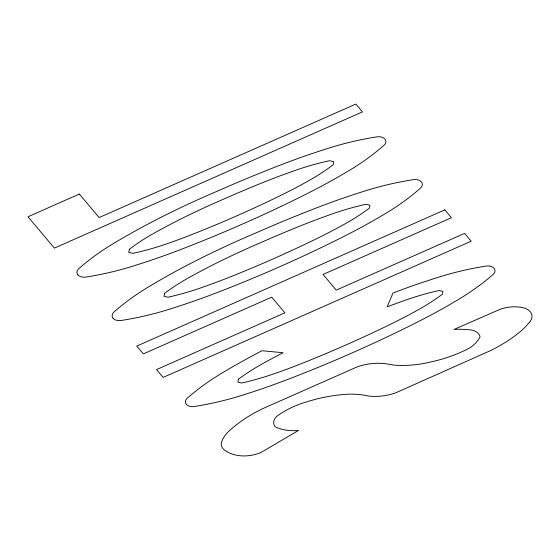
<?xml version="1.0" encoding="UTF-8"?>
<svg xmlns="http://www.w3.org/2000/svg" width="560" height="560" viewBox="0 0 560 560"><rect width="100%" height="100%" fill="white"/><g stroke="black" fill="none" stroke-linecap="round" stroke-linejoin="round"><path stroke-width="0.84" d="M129.381 249.256L128.737 252.357L132.832 253.358A192.843 130.529 -7.6 0 0 163.646 244.881A478.632 323.974 -7.6 0 0 195.167 233.275A943.334 638.519 -7.6 0 0 279.958 195.79A478.632 323.974 -7.6 0 0 308.616 180.782A192.843 130.529 -7.6 0 0 333.123 164.801L333.767 161.707L329.672 160.699A192.843 130.529 -7.6 0 0 298.858 169.183A478.632 323.974 -7.6 0 0 267.337 180.782A943.334 638.519 -7.6 0 0 224.35 198.828A643.524 435.589 -7.6 0 0 187.047 215.915A553.777 374.836 -7.6 0 0 153.888 233.275A192.843 130.529 -7.6 0 0 129.381 249.256M164.626 293.293L163.982 296.282L167.937 297.234A200.921 135.996 -7.6 0 0 198.863 288.554A499.212 337.904 -7.6 0 0 230.468 276.829A984.956 666.694 -7.6 0 0 315.651 239.169A499.212 337.904 -7.6 0 0 344.491 224.161A200.921 135.996 -7.6 0 0 369.299 208.208L369.936 205.219L365.981 204.267A200.921 135.996 -7.6 0 0 335.062 212.947A499.212 337.904 -7.6 0 0 303.457 224.672A984.956 666.694 -7.6 0 0 260.295 242.823A671.601 454.594 -7.6 0 0 222.803 259.973A577.696 391.027 -7.6 0 0 189.427 277.34A200.921 135.996 -7.6 0 0 164.626 293.293M238.497 379.162L237.86 382.088L241.738 383.019A202.895 137.333 -7.6 0 0 272.51 374.311A504.294 341.341 -7.6 0 0 303.947 362.621A995.386 673.757 -7.6 0 0 388.752 325.129A504.294 341.341 -7.6 0 0 417.48 310.212A202.895 137.333 -7.6 0 0 442.246 294.364L442.883 291.438L439.005 290.514A202.895 137.333 -7.6 0 0 408.233 299.215A504.294 341.341 -7.6 0 0 387.184 306.852L392.98 293.02A559.573 378.763 -7.6 0 1 439.488 276.913A228.431 154.616 -7.6 0 1 486.087 266.063A7.945 5.376 -7.6 0 1 494.039 268.275A7.945 5.376 -7.6 0 1 493.115 274.414A228.431 154.616 -7.6 0 1 458.465 299.481A559.573 378.763 -7.6 0 1 416.017 322.791A1092.049 739.179 -7.6 0 1 288.904 378.987A559.573 378.763 -7.6 0 1 240.891 395.675A228.431 154.616 -7.6 0 1 194.285 406.532A7.945 5.376 -7.6 0 1 186.34 404.32A7.945 5.376 -7.6 0 1 187.264 398.181A228.431 154.616 -7.6 0 1 221.914 373.114A646.275 437.451 -7.6 0 1 262.031 350.742L283.143 352.73A583.625 395.038 -7.6 0 0 263.256 363.314A202.895 137.333 -7.6 0 0 238.497 379.162M529.431 322.364L527.73 324.247A81.83 55.384 -7.6 0 1 522.445 329.784A134.953 91.343 -7.6 0 1 490.462 350.63L396.144 392.658A42.154 28.532 -7.6 0 1 368.368 396.025A57.001 38.584 -7.6 0 0 347.2 394.24A114.975 77.819 -7.6 0 0 306.705 401.884A75.173 50.883 -7.6 0 0 278.852 414.876A13.951 9.443 -7.6 0 0 274.988 426.657A34.006 23.016 -7.6 0 0 298.564 430.43L261.31 452.277A29.148 19.726 -7.6 0 1 225.134 450.499A10.297 6.972 -7.6 0 1 222.691 448.175A12.943 8.764 -7.6 0 1 221.641 441.903A38.514 26.068 -7.6 0 1 229.964 430.234A125.006 84.609 -7.6 0 1 270.256 405.314L356.825 367.045A42.721 28.917 -7.6 0 1 390.726 364.623L394.576 365.19A82.712 55.986 -7.6 0 0 431.48 361.795A110.201 74.592 -7.6 0 0 469.728 347.9A34.132 23.107 -7.6 0 0 480.074 336.714A13.685 9.268 -7.6 0 0 468.867 329.749L466.179 329.588A47.852 32.389 -7.6 0 0 453.985 329.455L499.562 309.554A28.749 19.46 -7.6 0 1 524.454 308.077A15.092 10.213 -7.6 0 1 529.431 322.364M79.345 194.061L28 216.762L54.369 248.108L362.425 111.902L355.838 104.069L99.12 217.574L79.345 194.061M444.822 209.867L136.759 346.073L143.353 353.906L271.712 297.157L284.893 312.83L156.534 369.586L163.128 377.419L471.191 241.213L464.597 233.38L336.238 290.129L323.057 274.456L451.416 217.707L444.822 209.867M113.085 318.234A8.078 5.467 -7.6 0 0 121.135 320.488A226.737 153.468 -7.6 0 0 167.853 309.701A554.967 375.641 -7.6 0 0 215.999 293.013A1082.48 732.704 -7.6 0 0 343.357 236.705A554.967 375.641 -7.6 0 0 385.861 213.311A226.737 153.468 -7.6 0 0 420.483 188.139A8.078 5.467 -7.6 0 0 421.4 181.916A8.078 5.467 -7.6 0 0 413.357 179.662A226.737 153.468 -7.6 0 0 366.639 190.449A554.967 375.641 -7.6 0 0 318.493 207.137A1082.48 732.704 -7.6 0 0 253.652 233.912A741.713 502.047 -7.6 0 0 197.715 259.826A640.892 433.804 -7.6 0 0 148.624 286.846A226.737 153.468 -7.6 0 0 114.009 312.018A8.078 5.467 -7.6 0 0 113.085 318.234M77.868 274.848A8.008 5.418 -7.6 0 0 85.855 277.081A226.513 153.321 -7.6 0 0 132.377 266.308A554.575 375.382 -7.6 0 0 180.32 249.676A1081.906 732.319 -7.6 0 0 307.174 193.592A554.575 375.382 -7.6 0 0 349.517 170.303A226.513 153.321 -7.6 0 0 384.027 145.25A8.008 5.418 -7.6 0 0 384.944 139.076A8.008 5.418 -7.6 0 0 376.957 136.843A226.513 153.321 -7.6 0 0 330.435 147.616A554.575 375.382 -7.6 0 0 282.492 164.248A1081.906 732.319 -7.6 0 0 217.917 190.918A741.272 501.746 -7.6 0 0 162.197 216.727A640.465 433.51 -7.6 0 0 113.302 243.621A226.513 153.321 -7.6 0 0 78.785 268.674A8.008 5.418 -7.6 0 0 77.868 274.848"/></g></svg>
